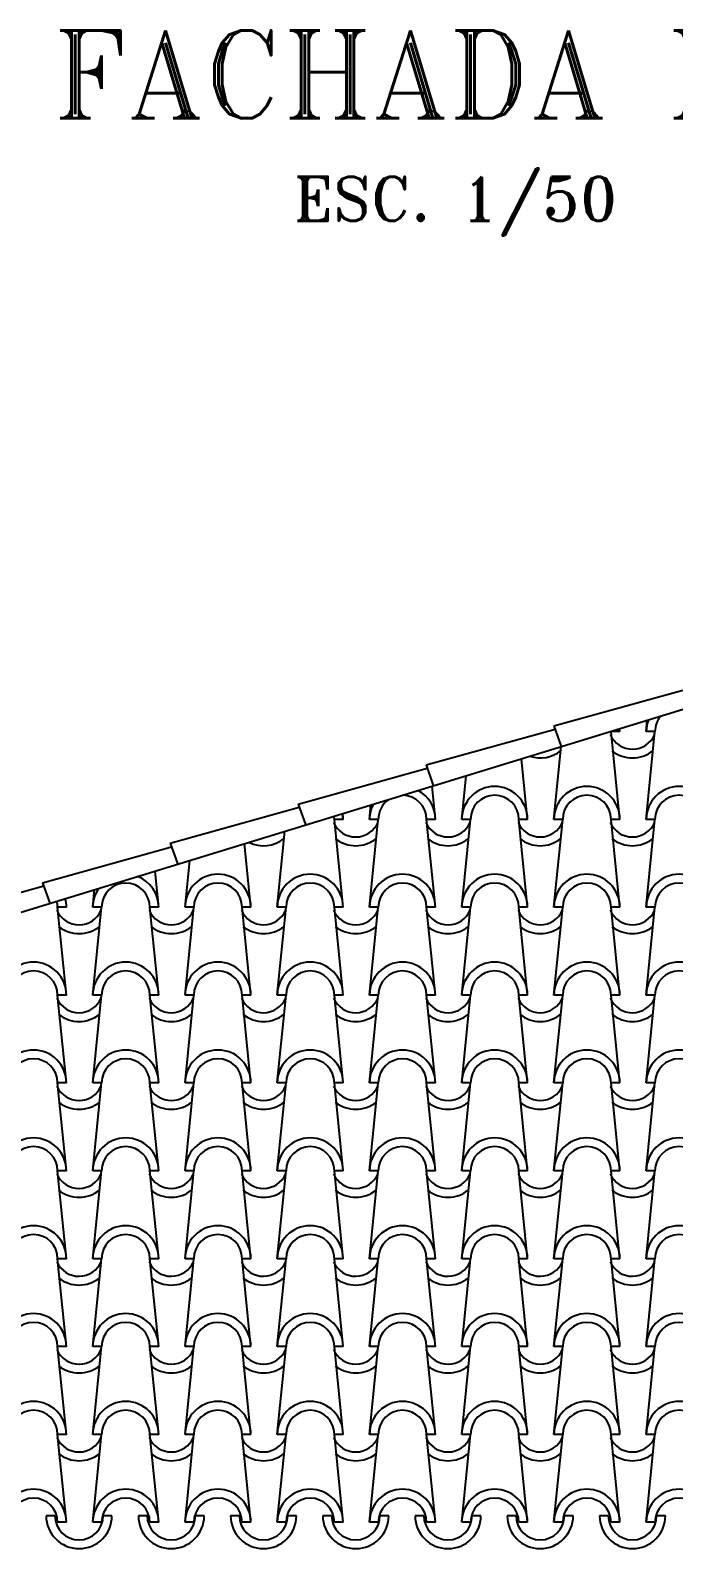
# Model space of a CAD drawing. Extents: x 3.3 to 78.4, y -0.4 to 40.7.
# Drawn here: x 45.532 to 46.997, y 26.878 to 30.334 of the extents above; entities that cross this region are included whole.
import ezdxf

# ---------------------------------------------------------------- set-up
doc = ezdxf.new("R2010")
doc.units = 0
doc.header["$MEASUREMENT"] = 0
for name, color, linetype in [('1', 1, 'CONTINUOUS'), ('2', 2, 'CONTINUOUS'), ('3', 3, 'CONTINUOUS'), ('ALVENARIA', 7, 'CONTINUOUS')]:
    doc.layers.add(name, color=color, linetype=linetype)
doc.styles.add('T20', font='romans.shx', dxfattribs={"height": 0.1})

msp = doc.modelspace()

# ---------------------------------------------------------------- linework, layer by layer
at = {"layer": '1'}
for p, q in [((40.7843, 26.878), (47.3093, 28.878)), ((46.7244, 28.7507), (47.0181, 28.8325)), ((46.4333, 28.6618), (46.7269, 28.7437)), ((46.7244, 28.7507), (46.7407, 28.7041)), ((46.1421, 28.573), (46.4357, 28.6548)), ((46.4333, 28.6618), (46.4495, 28.6152)), ((45.8509, 28.4841), (46.1445, 28.5659)), ((46.1421, 28.573), (46.1584, 28.5264)), ((45.8509, 28.4841), (45.8672, 28.4375)), ((45.5602, 28.3935), (45.8539, 28.4753)), ((45.2691, 28.3046), (45.5627, 28.3864)), ((45.5602, 28.3935), (45.5765, 28.3469))]:
    msp.add_line(p, q, dxfattribs=at)
at = {"layer": '2', "linetype": 'Continuous'}
for p, q in [((46.9344, 28.738), (46.9369, 28.7639)), ((46.8744, 28.538), (46.8544, 28.738)), ((46.8744, 28.738), (46.8544, 28.738)), ((46.8744, 28.738), (46.8737, 28.7445)), ((46.9344, 28.538), (46.9544, 28.738)), ((46.9544, 28.738), (46.9344, 28.738)), ((46.7244, 28.538), (46.7409, 28.7038)), ((46.6644, 28.538), (46.6506, 28.6761)), ((46.5144, 28.538), (46.5243, 28.6374)), ((46.4544, 28.538), (46.4468, 28.6136)), ((46.2444, 28.538), (46.243, 28.5512)), ((46.3044, 28.538), (46.3077, 28.571)), ((46.2444, 28.338), (46.2244, 28.538)), ((46.2444, 28.538), (46.2244, 28.538)), ((46.3044, 28.338), (46.3244, 28.538)), ((46.3244, 28.538), (46.3044, 28.538)), ((46.4544, 28.338), (46.4344, 28.538)), ((46.4544, 28.538), (46.4344, 28.538)), ((46.5144, 28.338), (46.5344, 28.538)), ((46.5344, 28.538), (46.5144, 28.538)), ((46.6644, 28.338), (46.6444, 28.538)), ((46.6644, 28.538), (46.6444, 28.538)), ((46.7244, 28.338), (46.7444, 28.538)), ((46.7444, 28.538), (46.7244, 28.538)), ((46.8744, 28.338), (46.8544, 28.538)), ((46.8744, 28.538), (46.8544, 28.538)), ((46.9344, 28.338), (46.9544, 28.538)), ((46.9544, 28.538), (46.9344, 28.538)), ((46.0344, 28.338), (46.0199, 28.4828)), ((46.0944, 28.338), (46.1116, 28.5109)), ((45.8844, 28.338), (45.895, 28.4445)), ((45.8244, 28.338), (45.8161, 28.4203)), ((45.6744, 28.338), (45.6784, 28.3781)), ((45.6144, 28.138), (45.5944, 28.338)), ((45.6144, 28.338), (45.5944, 28.338)), ((45.6744, 28.138), (45.6944, 28.338)), ((45.6944, 28.338), (45.6744, 28.338)), ((45.8244, 28.138), (45.8044, 28.338)), ((45.8244, 28.338), (45.8044, 28.338)), ((45.8844, 28.138), (45.9044, 28.338)), ((45.9044, 28.338), (45.8844, 28.338)), ((46.0344, 28.138), (46.0144, 28.338)), ((46.0344, 28.338), (46.0144, 28.338)), ((46.0944, 28.138), (46.1144, 28.338)), ((46.1144, 28.338), (46.0944, 28.338)), ((46.2444, 28.138), (46.2244, 28.338)), ((46.2444, 28.338), (46.2244, 28.338)), ((46.3044, 28.138), (46.3244, 28.338)), ((46.3244, 28.338), (46.3044, 28.338)), ((46.4544, 28.138), (46.4344, 28.338)), ((46.4544, 28.338), (46.4344, 28.338)), ((46.5144, 28.138), (46.5344, 28.338)), ((46.5344, 28.338), (46.5144, 28.338)), ((46.6644, 28.138), (46.6444, 28.338)), ((46.6644, 28.338), (46.6444, 28.338)), ((46.7244, 28.138), (46.7444, 28.338)), ((46.7444, 28.338), (46.7244, 28.338)), ((46.8744, 28.138), (46.8544, 28.338)), ((46.8744, 28.338), (46.8544, 28.338)), ((46.9344, 28.138), (46.9544, 28.338)), ((46.9544, 28.338), (46.9344, 28.338)), ((45.6144, 27.938), (45.5944, 28.138)), ((45.6144, 28.138), (45.5944, 28.138)), ((45.6744, 27.938), (45.6944, 28.138)), ((45.6944, 28.138), (45.6744, 28.138)), ((45.8244, 27.938), (45.8044, 28.138)), ((45.8244, 28.138), (45.8044, 28.138)), ((45.8844, 27.938), (45.9044, 28.138)), ((45.9044, 28.138), (45.8844, 28.138)), ((46.0344, 27.938), (46.0144, 28.138)), ((46.0344, 28.138), (46.0144, 28.138)), ((46.0944, 27.938), (46.1144, 28.138)), ((46.1144, 28.138), (46.0944, 28.138)), ((46.2444, 27.938), (46.2244, 28.138)), ((46.2444, 28.138), (46.2244, 28.138)), ((46.3044, 27.938), (46.3244, 28.138)), ((46.3244, 28.138), (46.3044, 28.138)), ((46.4544, 27.938), (46.4344, 28.138)), ((46.4544, 28.138), (46.4344, 28.138)), ((46.5144, 27.938), (46.5344, 28.138)), ((46.5344, 28.138), (46.5144, 28.138)), ((46.6644, 27.938), (46.6444, 28.138)), ((46.6644, 28.138), (46.6444, 28.138)), ((46.7244, 27.938), (46.7444, 28.138)), ((46.7444, 28.138), (46.7244, 28.138)), ((46.8744, 27.938), (46.8544, 28.138)), ((46.8744, 28.138), (46.8544, 28.138)), ((46.9344, 27.938), (46.9544, 28.138)), ((46.9544, 28.138), (46.9344, 28.138)), ((45.6144, 27.938), (45.5944, 27.938)), ((45.6144, 27.738), (45.5944, 27.938)), ((45.6944, 27.938), (45.6744, 27.938)), ((45.6744, 27.738), (45.6944, 27.938)), ((45.8244, 27.938), (45.8044, 27.938)), ((45.8244, 27.738), (45.8044, 27.938)), ((45.9044, 27.938), (45.8844, 27.938)), ((45.8844, 27.738), (45.9044, 27.938)), ((46.0344, 27.938), (46.0144, 27.938)), ((46.0344, 27.738), (46.0144, 27.938)), ((46.1144, 27.938), (46.0944, 27.938)), ((46.0944, 27.738), (46.1144, 27.938)), ((46.2444, 27.938), (46.2244, 27.938)), ((46.2444, 27.738), (46.2244, 27.938)), ((46.3244, 27.938), (46.3044, 27.938)), ((46.3044, 27.738), (46.3244, 27.938)), ((46.4544, 27.938), (46.4344, 27.938)), ((46.4544, 27.738), (46.4344, 27.938)), ((46.5344, 27.938), (46.5144, 27.938)), ((46.5144, 27.738), (46.5344, 27.938)), ((46.6644, 27.938), (46.6444, 27.938)), ((46.6644, 27.738), (46.6444, 27.938)), ((46.7444, 27.938), (46.7244, 27.938)), ((46.7244, 27.738), (46.7444, 27.938)), ((46.8744, 27.938), (46.8544, 27.938)), ((46.8744, 27.738), (46.8544, 27.938)), ((46.9544, 27.938), (46.9344, 27.938)), ((46.9344, 27.738), (46.9544, 27.938)), ((45.6144, 27.538), (45.5944, 27.738)), ((45.6144, 27.738), (45.5944, 27.738)), ((45.6744, 27.538), (45.6944, 27.738)), ((45.6944, 27.738), (45.6744, 27.738)), ((45.8244, 27.538), (45.8044, 27.738)), ((45.8244, 27.738), (45.8044, 27.738)), ((45.8844, 27.538), (45.9044, 27.738)), ((45.9044, 27.738), (45.8844, 27.738)), ((46.0344, 27.538), (46.0144, 27.738)), ((46.0344, 27.738), (46.0144, 27.738)), ((46.0944, 27.538), (46.1144, 27.738)), ((46.1144, 27.738), (46.0944, 27.738)), ((46.2444, 27.538), (46.2244, 27.738)), ((46.2444, 27.738), (46.2244, 27.738)), ((46.3044, 27.538), (46.3244, 27.738)), ((46.3244, 27.738), (46.3044, 27.738)), ((46.4544, 27.538), (46.4344, 27.738)), ((46.4544, 27.738), (46.4344, 27.738)), ((46.5144, 27.538), (46.5344, 27.738)), ((46.5344, 27.738), (46.5144, 27.738)), ((46.6644, 27.538), (46.6444, 27.738)), ((46.6644, 27.738), (46.6444, 27.738)), ((46.7244, 27.538), (46.7444, 27.738)), ((46.7444, 27.738), (46.7244, 27.738)), ((46.8744, 27.538), (46.8544, 27.738)), ((46.8744, 27.738), (46.8544, 27.738)), ((46.9344, 27.538), (46.9544, 27.738)), ((46.9544, 27.738), (46.9344, 27.738)), ((45.6144, 27.538), (45.5944, 27.538)), ((45.6144, 27.338), (45.5944, 27.538)), ((45.6944, 27.538), (45.6744, 27.538)), ((45.6744, 27.338), (45.6944, 27.538)), ((45.8244, 27.538), (45.8044, 27.538)), ((45.8244, 27.338), (45.8044, 27.538)), ((45.9044, 27.538), (45.8844, 27.538)), ((45.8844, 27.338), (45.9044, 27.538)), ((46.0344, 27.538), (46.0144, 27.538)), ((46.0344, 27.338), (46.0144, 27.538)), ((46.1144, 27.538), (46.0944, 27.538)), ((46.0944, 27.338), (46.1144, 27.538)), ((46.2444, 27.538), (46.2244, 27.538)), ((46.2444, 27.338), (46.2244, 27.538)), ((46.3244, 27.538), (46.3044, 27.538)), ((46.3044, 27.338), (46.3244, 27.538)), ((46.4544, 27.538), (46.4344, 27.538)), ((46.4544, 27.338), (46.4344, 27.538)), ((46.5344, 27.538), (46.5144, 27.538)), ((46.5144, 27.338), (46.5344, 27.538)), ((46.6644, 27.538), (46.6444, 27.538)), ((46.6644, 27.338), (46.6444, 27.538)), ((46.7444, 27.538), (46.7244, 27.538)), ((46.7244, 27.338), (46.7444, 27.538)), ((46.8744, 27.538), (46.8544, 27.538)), ((46.8744, 27.338), (46.8544, 27.538)), ((46.9544, 27.538), (46.9344, 27.538)), ((46.9344, 27.338), (46.9544, 27.538)), ((45.6144, 27.138), (45.5944, 27.338)), ((45.6144, 27.338), (45.5944, 27.338)), ((45.6744, 27.138), (45.6944, 27.338)), ((45.6944, 27.338), (45.6744, 27.338)), ((45.8244, 27.138), (45.8044, 27.338)), ((45.8244, 27.338), (45.8044, 27.338)), ((45.8844, 27.138), (45.9044, 27.338)), ((45.9044, 27.338), (45.8844, 27.338)), ((46.0344, 27.138), (46.0144, 27.338)), ((46.0344, 27.338), (46.0144, 27.338)), ((46.0944, 27.138), (46.1144, 27.338)), ((46.1144, 27.338), (46.0944, 27.338)), ((46.2444, 27.138), (46.2244, 27.338)), ((46.2444, 27.338), (46.2244, 27.338)), ((46.3044, 27.138), (46.3244, 27.338)), ((46.3244, 27.338), (46.3044, 27.338)), ((46.4544, 27.138), (46.4344, 27.338)), ((46.4544, 27.338), (46.4344, 27.338)), ((46.5144, 27.138), (46.5344, 27.338)), ((46.5344, 27.338), (46.5144, 27.338)), ((46.6644, 27.138), (46.6444, 27.338)), ((46.6644, 27.338), (46.6444, 27.338)), ((46.7244, 27.138), (46.7444, 27.338)), ((46.7444, 27.338), (46.7244, 27.338)), ((46.8744, 27.138), (46.8544, 27.338)), ((46.8744, 27.338), (46.8544, 27.338)), ((46.9344, 27.138), (46.9544, 27.338)), ((46.9544, 27.338), (46.9344, 27.338)), ((45.6144, 26.938), (45.5944, 27.138)), ((45.6144, 27.138), (45.5944, 27.138)), ((45.6744, 26.938), (45.6944, 27.138)), ((45.6944, 27.138), (45.6744, 27.138)), ((45.8244, 26.938), (45.8044, 27.138)), ((45.8244, 27.138), (45.8044, 27.138)), ((45.8844, 26.938), (45.9044, 27.138)), ((45.9044, 27.138), (45.8844, 27.138)), ((46.0344, 26.938), (46.0144, 27.138)), ((46.0344, 27.138), (46.0144, 27.138)), ((46.0944, 26.938), (46.1144, 27.138)), ((46.1144, 27.138), (46.0944, 27.138)), ((46.2444, 26.938), (46.2244, 27.138)), ((46.2444, 27.138), (46.2244, 27.138)), ((46.3044, 26.938), (46.3244, 27.138)), ((46.3244, 27.138), (46.3044, 27.138)), ((46.4544, 26.938), (46.4344, 27.138)), ((46.4544, 27.138), (46.4344, 27.138)), ((46.5144, 26.938), (46.5344, 27.138)), ((46.5344, 27.138), (46.5144, 27.138)), ((46.6644, 26.938), (46.6444, 27.138)), ((46.6644, 27.138), (46.6444, 27.138)), ((46.7244, 26.938), (46.7444, 27.138)), ((46.7444, 27.138), (46.7244, 27.138)), ((46.8744, 26.938), (46.8544, 27.138)), ((46.8744, 27.138), (46.8544, 27.138)), ((46.9344, 26.938), (46.9544, 27.138)), ((46.9544, 27.138), (46.9344, 27.138))]:
    msp.add_line(p, q, dxfattribs=at)
for centre, radius, start, end in [((47.0094, 28.738), 0.075, 159.2929, 180), ((47.0094, 28.738), 0.055, 140.4453, 180), ((46.9031, 28.753), 0.055, 203.5175, 337.0429), ((46.7994, 28.738), 0.055, 0, 0.5339), ((46.7994, 28.738), 0.075, 0, 5.0144), ((46.6931, 28.753), 0.075, 251.551, 308.7454), ((46.9031, 28.753), 0.075, 231.4277, 308.7454), ((46.3794, 28.538), 0.055, 124.3541, 180), ((46.3794, 28.538), 0.055, 0, 89.7279), ((46.3794, 28.538), 0.075, 0, 61.4767), ((46.5894, 28.538), 0.075, 0, 180), ((46.5894, 28.538), 0.055, 0, 180), ((46.7994, 28.538), 0.075, 0, 180), ((46.7994, 28.538), 0.055, 0, 180), ((47.0094, 28.538), 0.075, 0, 180), ((47.0094, 28.538), 0.055, 0, 180), ((46.1694, 28.538), 0.075, 0, 10.123), ((46.3794, 28.538), 0.075, 152.6053, 180), ((46.2731, 28.553), 0.055, 203.5175, 337.0429), ((46.1694, 28.538), 0.055, 0, 7.5874), ((46.4831, 28.553), 0.055, 203.5175, 337.0429), ((46.6931, 28.553), 0.055, 203.5175, 337.0429), ((46.9031, 28.553), 0.055, 203.5175, 337.0429), ((46.0631, 28.553), 0.075, 243.6181, 308.7454), ((46.2731, 28.553), 0.075, 231.4277, 308.7454), ((46.4831, 28.553), 0.075, 231.4277, 308.7454), ((46.6931, 28.553), 0.075, 231.4277, 308.7454), ((46.9031, 28.553), 0.075, 231.4277, 308.7454), ((45.9594, 28.338), 0.075, 0, 180), ((46.1694, 28.338), 0.075, 0, 180), ((46.3794, 28.338), 0.075, 0, 180), ((46.5894, 28.338), 0.075, 0, 180), ((46.7994, 28.338), 0.075, 0, 180), ((47.0094, 28.338), 0.075, 0, 180), ((45.7494, 28.338), 0.075, 145.0397, 180), ((45.7494, 28.338), 0.055, 0, 180), ((45.7494, 28.338), 0.075, 0, 69.0423), ((45.9594, 28.338), 0.055, 0, 180), ((46.1694, 28.338), 0.055, 0, 180), ((46.3794, 28.338), 0.055, 0, 180), ((46.5894, 28.338), 0.055, 0, 180), ((46.7994, 28.338), 0.055, 0, 180), ((47.0094, 28.338), 0.055, 0, 180), ((45.5394, 28.338), 0.055, 0, 14.4984), ((45.5394, 28.338), 0.075, 0, 15.1767), ((45.6431, 28.353), 0.055, 203.5175, 337.0429), ((45.8531, 28.353), 0.055, 203.5175, 337.0429), ((46.0631, 28.353), 0.055, 203.5175, 337.0429), ((46.2731, 28.353), 0.055, 203.5175, 337.0429), ((46.4831, 28.353), 0.055, 203.5175, 337.0429), ((46.6931, 28.353), 0.055, 203.5175, 337.0429), ((46.9031, 28.353), 0.055, 203.5175, 337.0429), ((45.6431, 28.353), 0.075, 231.4277, 308.7454), ((45.8531, 28.353), 0.075, 231.4277, 308.7454), ((46.0631, 28.353), 0.075, 231.4277, 308.7454), ((46.2731, 28.353), 0.075, 231.4277, 308.7454), ((46.4831, 28.353), 0.075, 231.4277, 308.7454), ((46.6931, 28.353), 0.075, 231.4277, 308.7454), ((46.9031, 28.353), 0.075, 231.4277, 308.7454), ((45.5394, 28.138), 0.075, 0, 180), ((45.7494, 28.138), 0.075, 0, 180), ((45.9594, 28.138), 0.075, 0, 180), ((46.1694, 28.138), 0.075, 0, 180), ((46.3794, 28.138), 0.075, 0, 180), ((46.5894, 28.138), 0.075, 0, 180), ((46.7994, 28.138), 0.075, 0, 180), ((47.0094, 28.138), 0.075, 0, 180), ((45.5394, 28.138), 0.055, 0, 180), ((45.7494, 28.138), 0.055, 0, 180), ((45.9594, 28.138), 0.055, 0, 180), ((46.1694, 28.138), 0.055, 0, 180), ((46.3794, 28.138), 0.055, 0, 180), ((46.5894, 28.138), 0.055, 0, 180), ((46.7994, 28.138), 0.055, 0, 180), ((47.0094, 28.138), 0.055, 0, 180), ((45.6431, 28.153), 0.055, 203.5175, 337.0429), ((45.8531, 28.153), 0.055, 203.5175, 337.0429), ((46.0631, 28.153), 0.055, 203.5175, 337.0429), ((46.2731, 28.153), 0.055, 203.5175, 337.0429), ((46.4831, 28.153), 0.055, 203.5175, 337.0429), ((46.6931, 28.153), 0.055, 203.5175, 337.0429), ((46.9031, 28.153), 0.055, 203.5175, 337.0429), ((45.6431, 28.153), 0.075, 231.4277, 308.7454), ((45.8531, 28.153), 0.075, 231.4277, 308.7454), ((46.0631, 28.153), 0.075, 231.4277, 308.7454), ((46.2731, 28.153), 0.075, 231.4277, 308.7454), ((46.4831, 28.153), 0.075, 231.4277, 308.7454), ((46.6931, 28.153), 0.075, 231.4277, 308.7454), ((46.9031, 28.153), 0.075, 231.4277, 308.7454), ((45.5394, 27.938), 0.075, 0, 180), ((45.7494, 27.938), 0.075, 0, 180), ((45.9594, 27.938), 0.075, 0, 180), ((46.1694, 27.938), 0.075, 0, 180), ((46.3794, 27.938), 0.075, 0, 180), ((46.5894, 27.938), 0.075, 0, 180), ((46.7994, 27.938), 0.075, 0, 180), ((47.0094, 27.938), 0.075, 0, 180), ((45.5394, 27.938), 0.055, 0, 180), ((45.7494, 27.938), 0.055, 0, 180), ((45.9594, 27.938), 0.055, 0, 180), ((46.1694, 27.938), 0.055, 0, 180), ((46.3794, 27.938), 0.055, 0, 180), ((46.5894, 27.938), 0.055, 0, 180), ((46.7994, 27.938), 0.055, 0, 180), ((47.0094, 27.938), 0.055, 0, 180), ((45.6431, 27.953), 0.055, 203.5175, 337.0429), ((45.8531, 27.953), 0.055, 203.5175, 337.0429), ((46.0631, 27.953), 0.055, 203.5175, 337.0429), ((46.2731, 27.953), 0.055, 203.5175, 337.0429), ((46.4831, 27.953), 0.055, 203.5175, 337.0429), ((46.6931, 27.953), 0.055, 203.5175, 337.0429), ((46.9031, 27.953), 0.055, 203.5175, 337.0429), ((45.6431, 27.953), 0.075, 231.4277, 308.7454), ((45.8531, 27.953), 0.075, 231.4277, 308.7454), ((46.0631, 27.953), 0.075, 231.4277, 308.7454), ((46.2731, 27.953), 0.075, 231.4277, 308.7454), ((46.4831, 27.953), 0.075, 231.4277, 308.7454), ((46.6931, 27.953), 0.075, 231.4277, 308.7454), ((46.9031, 27.953), 0.075, 231.4277, 308.7454), ((45.5394, 27.738), 0.075, 0, 180), ((45.5394, 27.738), 0.055, 0, 180), ((45.7494, 27.738), 0.075, 0, 180), ((45.7494, 27.738), 0.055, 0, 180), ((45.9594, 27.738), 0.075, 0, 180), ((45.9594, 27.738), 0.055, 0, 180), ((46.1694, 27.738), 0.075, 0, 180), ((46.1694, 27.738), 0.055, 0, 180), ((46.3794, 27.738), 0.075, 0, 180), ((46.3794, 27.738), 0.055, 0, 180), ((46.5894, 27.738), 0.075, 0, 180), ((46.5894, 27.738), 0.055, 0, 180), ((46.7994, 27.738), 0.075, 0, 180), ((46.7994, 27.738), 0.055, 0, 180), ((47.0094, 27.738), 0.075, 0, 180), ((47.0094, 27.738), 0.055, 0, 180), ((45.6431, 27.753), 0.055, 203.5175, 337.0429), ((45.8531, 27.753), 0.055, 203.5175, 337.0429), ((46.0631, 27.753), 0.055, 203.5175, 337.0429), ((46.2731, 27.753), 0.055, 203.5175, 337.0429), ((46.4831, 27.753), 0.055, 203.5175, 337.0429), ((46.6931, 27.753), 0.055, 203.5175, 337.0429), ((46.9031, 27.753), 0.055, 203.5175, 337.0429), ((45.6431, 27.753), 0.075, 231.4277, 308.7454), ((45.8531, 27.753), 0.075, 231.4277, 308.7454), ((46.0631, 27.753), 0.075, 231.4277, 308.7454), ((46.2731, 27.753), 0.075, 231.4277, 308.7454), ((46.4831, 27.753), 0.075, 231.4277, 308.7454), ((46.6931, 27.753), 0.075, 231.4277, 308.7454), ((46.9031, 27.753), 0.075, 231.4277, 308.7454), ((45.5394, 27.538), 0.075, 0, 180), ((45.5394, 27.538), 0.055, 0, 180), ((45.7494, 27.538), 0.075, 0, 180), ((45.7494, 27.538), 0.055, 0, 180), ((45.9594, 27.538), 0.075, 0, 180), ((45.9594, 27.538), 0.055, 0, 180), ((46.1694, 27.538), 0.075, 0, 180), ((46.1694, 27.538), 0.055, 0, 180), ((46.3794, 27.538), 0.075, 0, 180), ((46.3794, 27.538), 0.055, 0, 180), ((46.5894, 27.538), 0.075, 0, 180), ((46.5894, 27.538), 0.055, 0, 180), ((46.7994, 27.538), 0.075, 0, 180), ((46.7994, 27.538), 0.055, 0, 180), ((47.0094, 27.538), 0.075, 0, 180), ((47.0094, 27.538), 0.055, 0, 180), ((45.6431, 27.553), 0.055, 203.5175, 337.0429), ((45.8531, 27.553), 0.055, 203.5175, 337.0429), ((46.0631, 27.553), 0.055, 203.5175, 337.0429), ((46.2731, 27.553), 0.055, 203.5175, 337.0429), ((46.4831, 27.553), 0.055, 203.5175, 337.0429), ((46.6931, 27.553), 0.055, 203.5175, 337.0429), ((46.9031, 27.553), 0.055, 203.5175, 337.0429), ((45.6431, 27.553), 0.075, 231.4277, 308.7454), ((45.8531, 27.553), 0.075, 231.4277, 308.7454), ((46.0631, 27.553), 0.075, 231.4277, 308.7454), ((46.2731, 27.553), 0.075, 231.4277, 308.7454), ((46.4831, 27.553), 0.075, 231.4277, 308.7454), ((46.6931, 27.553), 0.075, 231.4277, 308.7454), ((46.9031, 27.553), 0.075, 231.4277, 308.7454), ((45.5394, 27.338), 0.075, 0, 180), ((45.7494, 27.338), 0.075, 0, 180), ((45.9594, 27.338), 0.075, 0, 180), ((46.1694, 27.338), 0.075, 0, 180), ((46.3794, 27.338), 0.075, 0, 180), ((46.5894, 27.338), 0.075, 0, 180), ((46.7994, 27.338), 0.075, 0, 180), ((47.0094, 27.338), 0.075, 0, 180), ((45.5394, 27.338), 0.055, 0, 180), ((45.7494, 27.338), 0.055, 0, 180), ((45.9594, 27.338), 0.055, 0, 180), ((46.1694, 27.338), 0.055, 0, 180), ((46.3794, 27.338), 0.055, 0, 180), ((46.5894, 27.338), 0.055, 0, 180), ((46.7994, 27.338), 0.055, 0, 180), ((47.0094, 27.338), 0.055, 0, 180), ((45.6431, 27.353), 0.055, 203.5175, 337.0429), ((45.8531, 27.353), 0.055, 203.5175, 337.0429), ((46.0631, 27.353), 0.055, 203.5175, 337.0429), ((46.2731, 27.353), 0.055, 203.5175, 337.0429), ((46.4831, 27.353), 0.055, 203.5175, 337.0429), ((46.6931, 27.353), 0.055, 203.5175, 337.0429), ((46.9031, 27.353), 0.055, 203.5175, 337.0429), ((45.6431, 27.353), 0.075, 231.4277, 308.7454), ((45.8531, 27.353), 0.075, 231.4277, 308.7454), ((46.0631, 27.353), 0.075, 231.4277, 308.7454), ((46.2731, 27.353), 0.075, 231.4277, 308.7454), ((46.4831, 27.353), 0.075, 231.4277, 308.7454), ((46.6931, 27.353), 0.075, 231.4277, 308.7454), ((46.9031, 27.353), 0.075, 231.4277, 308.7454), ((45.5394, 27.138), 0.075, 0, 180), ((45.7494, 27.138), 0.075, 0, 180), ((45.9594, 27.138), 0.075, 0, 180), ((46.1694, 27.138), 0.075, 0, 180), ((46.3794, 27.138), 0.075, 0, 180), ((46.5894, 27.138), 0.075, 0, 180), ((46.7994, 27.138), 0.075, 0, 180), ((47.0094, 27.138), 0.075, 0, 180), ((45.5394, 27.138), 0.055, 0, 180), ((45.7494, 27.138), 0.055, 0, 180), ((45.9594, 27.138), 0.055, 0, 180), ((46.1694, 27.138), 0.055, 0, 180), ((46.3794, 27.138), 0.055, 0, 180), ((46.5894, 27.138), 0.055, 0, 180), ((46.7994, 27.138), 0.055, 0, 180), ((47.0094, 27.138), 0.055, 0, 180), ((45.6431, 27.153), 0.055, 203.5175, 337.0429), ((45.8531, 27.153), 0.055, 203.5175, 337.0429), ((46.0631, 27.153), 0.055, 203.5175, 337.0429), ((46.2731, 27.153), 0.055, 203.5175, 337.0429), ((46.4831, 27.153), 0.055, 203.5175, 337.0429), ((46.6931, 27.153), 0.055, 203.5175, 337.0429), ((46.9031, 27.153), 0.055, 203.5175, 337.0429), ((45.6431, 27.153), 0.075, 231.4277, 308.7454), ((45.8531, 27.153), 0.075, 231.4277, 308.7454), ((46.0631, 27.153), 0.075, 231.4277, 308.7454), ((46.2731, 27.153), 0.075, 231.4277, 308.7454), ((46.4831, 27.153), 0.075, 231.4277, 308.7454), ((46.6931, 27.153), 0.075, 231.4277, 308.7454), ((46.9031, 27.153), 0.075, 231.4277, 308.7454)]:
    msp.add_arc(centre, radius, start, end, dxfattribs=at)
at = {"layer": '3', "linetype": 'Continuous'}
for p, q in [((45.5881, 26.953), (45.5681, 26.953)), ((45.6144, 26.938), (45.5944, 26.938)), ((45.6944, 26.938), (45.6744, 26.938)), ((45.7181, 26.953), (45.6981, 26.953)), ((45.7981, 26.953), (45.7781, 26.953)), ((45.8244, 26.938), (45.8044, 26.938)), ((45.9044, 26.938), (45.8844, 26.938)), ((45.9281, 26.953), (45.9081, 26.953)), ((46.0081, 26.953), (45.9881, 26.953)), ((46.0344, 26.938), (46.0144, 26.938)), ((46.1144, 26.938), (46.0944, 26.938)), ((46.1381, 26.953), (46.1181, 26.953)), ((46.2181, 26.953), (46.1981, 26.953)), ((46.2444, 26.938), (46.2244, 26.938)), ((46.3244, 26.938), (46.3044, 26.938)), ((46.3481, 26.953), (46.3281, 26.953)), ((46.4281, 26.953), (46.4081, 26.953)), ((46.4544, 26.938), (46.4344, 26.938)), ((46.5344, 26.938), (46.5144, 26.938)), ((46.5581, 26.953), (46.5381, 26.953)), ((46.6381, 26.953), (46.6181, 26.953)), ((46.6644, 26.938), (46.6444, 26.938)), ((46.7444, 26.938), (46.7244, 26.938)), ((46.7681, 26.953), (46.7481, 26.953)), ((46.8481, 26.953), (46.8281, 26.953)), ((46.8744, 26.938), (46.8544, 26.938)), ((46.9544, 26.938), (46.9344, 26.938)), ((46.9781, 26.953), (46.9581, 26.953))]:
    msp.add_line(p, q, dxfattribs=at)
for centre, radius, start, end in [((45.5394, 26.938), 0.075, 0, 180), ((45.5394, 26.938), 0.055, 0, 180), ((45.7494, 26.938), 0.075, 0, 180), ((45.7494, 26.938), 0.055, 0, 180), ((45.9594, 26.938), 0.075, 0, 180), ((45.9594, 26.938), 0.055, 0, 180), ((46.1694, 26.938), 0.075, 0, 180), ((46.1694, 26.938), 0.055, 0, 180), ((46.3794, 26.938), 0.075, 0, 180), ((46.3794, 26.938), 0.055, 0, 180), ((46.5894, 26.938), 0.075, 0, 180), ((46.5894, 26.938), 0.055, 0, 180), ((46.7994, 26.938), 0.075, 0, 180), ((46.7994, 26.938), 0.055, 0, 180), ((47.0094, 26.938), 0.075, 0, 180), ((47.0094, 26.938), 0.055, 0, 180), ((45.6431, 26.953), 0.075, 180, 0), ((45.6431, 26.953), 0.055, 180, 0), ((45.8531, 26.953), 0.075, 180, 0), ((45.8531, 26.953), 0.055, 180, 0), ((46.0631, 26.953), 0.075, 180, 0), ((46.0631, 26.953), 0.055, 180, 0), ((46.2731, 26.953), 0.075, 180, 0), ((46.2731, 26.953), 0.055, 180, 0), ((46.4831, 26.953), 0.075, 180, 0), ((46.4831, 26.953), 0.055, 180, 0), ((46.6931, 26.953), 0.075, 180, 0), ((46.6931, 26.953), 0.055, 180, 0), ((46.9031, 26.953), 0.075, 180, 0), ((46.9031, 26.953), 0.055, 180, 0)]:
    msp.add_arc(centre, radius, start, end, dxfattribs=at)

# ---------------------------------------------------------------- texts
at = {"layer": 'ALVENARIA', "color": 3, "insert": (45.5831, 30.3341), "char_height": 0.2, "attachment_point": 1, "style": 'T20'}
msp.add_mtext('{\\Fromant.shx|c0;\\C5;FACHADA POSTERIOR\\P    \\Fromant.shx|c1;\\H0.5x;\\C2;ESC. 1/50}', dxfattribs=at)

doc.saveas('drawing.dxf')
